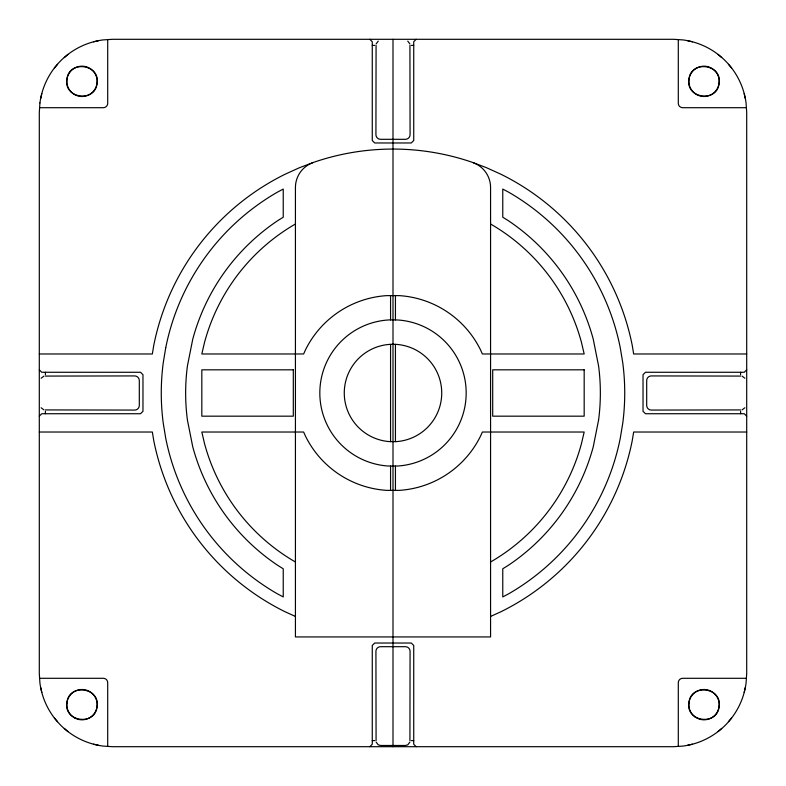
<?xml version="1.0" encoding="UTF-8"?>
<svg xmlns="http://www.w3.org/2000/svg" width="786" height="786" viewBox="0 0 786 786"><rect width="100%" height="100%" fill="white"/><g stroke="black" fill="none" stroke-linecap="round" stroke-linejoin="round"><path stroke-width="1.18" d="M107.702 39.634L107.702 103.32A4.372 4.352 -45 0 1 103.32 107.702L39.614 107.702M678.298 746.366L678.298 682.68A4.372 4.352 -45 0 1 682.68 678.298L746.386 678.298M40.862 98.23L41.796 93.544M744.204 692.456L745.138 687.77M376.081 43.957L378.243 41.137M409.919 742.043L407.757 744.863L405.438 745.482L380.562 745.482L378.243 744.863L376.081 742.043M41.137 378.243L43.957 376.081M744.863 407.757L742.043 409.919M54.421 67.93L57.575 64.334M728.426 721.666L731.579 718.07M39.3 416.177L41.737 413.731L140.527 413.731L142.973 411.294L142.973 374.706L140.527 372.269L41.737 372.269L39.3 369.823M416.177 39.3L413.731 41.737L413.731 140.527L411.294 142.973L374.706 142.973L372.269 140.527L372.269 41.737L369.823 39.3M369.823 746.7L372.269 744.263L372.269 645.473L374.706 643.027L411.294 643.027L413.731 645.473L413.731 744.263L416.177 746.7M746.7 369.823L744.263 372.269L645.473 372.269L643.027 374.706L643.027 411.294L645.473 413.731L744.263 413.731L746.7 416.177M64.334 57.575L67.93 54.421M718.07 731.579L721.666 728.426M490.572 616.45L500.888 611.773A243.935 243.935 0 0 0 632.249 440.592L633.654 432.025L746.7 432.025M93.544 41.796L98.23 40.862M687.77 745.138L692.456 744.204M490.572 224A195.144 195.144 0 0 1 581.493 342.49L584.175 353.975L482.378 353.975L480.511 349.849A97.572 97.572 0 0 0 399.386 295.634L386.614 295.634A97.572 97.572 0 0 0 305.489 349.849L303.622 353.975L201.825 353.975L204.507 342.49A195.144 195.144 0 0 1 295.428 224M390.563 319.902L388.215 319.981A73.177 73.177 0 0 0 319.823 393A73.177 73.177 0 0 0 388.215 466.019L397.785 466.019A73.177 73.177 0 0 0 466.177 393A73.177 73.177 0 0 0 397.785 319.981L390.563 319.902L390.563 295.507M295.428 562A195.144 195.144 0 0 1 204.507 443.51L201.825 432.025L303.622 432.025L305.489 436.151A97.572 97.572 0 0 0 386.614 490.366L399.386 490.366A97.572 97.572 0 0 0 480.511 436.151L482.378 432.025L584.175 432.025L581.493 443.51A195.144 195.144 0 0 1 490.572 562M372.269 45.401L374.706 45.401M376.081 45.401L375.924 134.681A4.637 4.637 0 0 0 380.562 139.309L405.438 139.309A4.637 4.637 0 0 0 410.076 134.681L409.919 45.401M411.294 45.401L413.731 45.401M746.386 107.702L682.68 107.702A4.372 4.352 45 0 1 678.298 103.32L678.298 39.634M39.3 353.975L152.346 353.975L153.751 345.408A243.935 243.935 0 0 1 285.112 174.227L299.653 167.634L314.587 162.014A243.935 243.935 0 0 1 471.413 162.014L486.347 167.634L500.888 174.227A243.935 243.935 0 0 1 632.249 345.408L633.654 353.975L746.7 353.975M39.3 432.025L152.346 432.025L153.751 440.592A243.935 243.935 0 0 0 285.112 611.773L295.428 616.45M39.614 678.298L103.32 678.298A4.372 4.352 45 0 1 107.702 682.68L107.702 746.366M372.269 740.599L374.706 740.599M376.081 740.599L375.924 651.319A4.637 4.637 0 0 1 380.562 646.691L405.438 646.691A4.637 4.637 0 0 1 410.076 651.319L409.919 740.599M411.294 740.599L413.731 740.599M687.77 40.862L692.456 41.796M93.544 744.204L98.23 745.138M742.043 376.081L744.863 378.243M43.957 409.919L41.137 407.757M407.757 41.137L409.919 43.957M718.07 54.421L721.666 57.575M64.334 728.426L67.93 731.579M728.426 64.334L731.579 67.93M54.421 718.07L57.575 721.666M744.204 93.544L745.138 98.23M40.862 687.77L41.796 692.456M740.599 372.269L740.599 374.706M740.599 376.081L651.319 375.924A4.637 4.637 0 0 0 646.691 380.562L646.691 405.438A4.637 4.637 0 0 0 651.319 410.076L740.599 409.919M740.599 411.294L740.599 413.731M395.437 295.507L395.437 319.902M395.437 344.347L395.437 441.653M395.437 466.098L395.437 490.493M393 39.3L393 746.7M390.563 344.347L390.563 441.653M390.563 466.098L390.563 490.493M45.401 372.269L45.401 374.706M45.401 376.081L134.681 375.924A4.637 4.637 0 0 1 139.309 380.562L139.309 405.438A4.637 4.637 0 0 1 134.681 410.076L45.401 409.919M45.401 411.294L45.401 413.731M312.553 162.781A26.429 26.429 0 0 0 295.428 187.52L295.428 636.935L490.572 636.935L490.572 187.52A26.429 26.429 0 0 0 473.447 162.781M39.929 102.927L39.3 112.477L39.3 673.523L39.929 683.073A73.177 73.177 0 0 0 102.927 746.071L112.477 746.7L673.523 746.7L683.073 746.071A73.177 73.177 0 0 0 746.071 683.073L746.7 673.523L746.7 112.477L746.071 102.927A73.177 73.177 0 0 0 683.073 39.929L673.523 39.3L112.477 39.3L102.927 39.929A73.177 73.177 0 0 0 39.929 102.927M66.938 79.357C63.499 98.643 95.371 102.838 97.042 83.326C100.47 64.049 68.608 59.854 66.938 79.357M66.938 702.674C63.499 721.951 95.371 726.146 97.042 706.643C100.47 687.357 68.608 683.162 66.938 702.674M688.958 79.357C685.53 98.643 717.392 102.838 719.062 83.326C722.501 64.049 690.629 59.854 688.958 79.357M688.958 702.674C685.53 721.951 717.392 726.146 719.062 706.643C722.501 687.357 690.629 683.162 688.958 702.674M165.728 347.795L163.252 362.749A231.732 231.732 0 0 0 163.252 423.251L165.728 438.205A231.732 231.732 0 0 0 277.134 593.685L283.235 596.938L283.235 568.779L277.802 565.399A207.347 207.347 0 0 1 192.717 446.664L187.422 420.068A207.347 207.347 0 0 1 187.422 365.932L192.717 339.336A207.347 207.347 0 0 1 277.802 220.601L283.235 217.221L283.235 189.062L277.134 192.315A231.732 231.732 0 0 0 165.728 347.795M598.578 420.068L593.283 446.664A207.347 207.347 0 0 1 508.198 565.399L502.765 568.779L502.765 596.938L508.866 593.685A231.732 231.732 0 0 0 620.272 438.205L622.748 423.251A231.732 231.732 0 0 0 622.748 362.749L620.272 347.795A231.732 231.732 0 0 0 508.866 192.315L502.765 189.062L502.765 217.221L508.198 220.601A207.347 207.347 0 0 1 593.283 339.336L598.578 365.932A207.347 207.347 0 0 1 598.578 420.068M393 344.268L389.817 344.376A48.732 48.732 0 0 0 344.268 393A48.732 48.732 0 0 0 389.817 441.624L396.183 441.624A48.732 48.732 0 0 0 441.732 393A48.732 48.732 0 0 0 396.183 344.376L393 344.268M293.306 369.823L201.825 369.823L201.825 416.177L293.306 416.177L293.306 369.823M584.175 369.823L492.694 369.823L492.694 416.177L584.175 416.177L584.175 369.823M74.395 717.805A15.18 15.18 0 0 0 97.169 704.659A15.18 15.18 0 0 0 74.395 691.513A15.18 15.18 0 0 0 74.395 717.805M74.395 94.487A15.18 15.18 0 0 0 97.169 81.341A15.18 15.18 0 0 0 74.395 68.195A15.18 15.18 0 0 0 74.395 94.487M694.775 716.704A15.18 15.18 0 0 0 719.062 706.643A15.18 15.18 0 0 0 698.204 690.629A15.18 15.18 0 0 0 694.775 716.704M694.775 93.387A15.18 15.18 0 0 0 719.062 83.326A15.18 15.18 0 0 0 698.204 67.321A15.18 15.18 0 0 0 694.775 93.387"/></g></svg>
